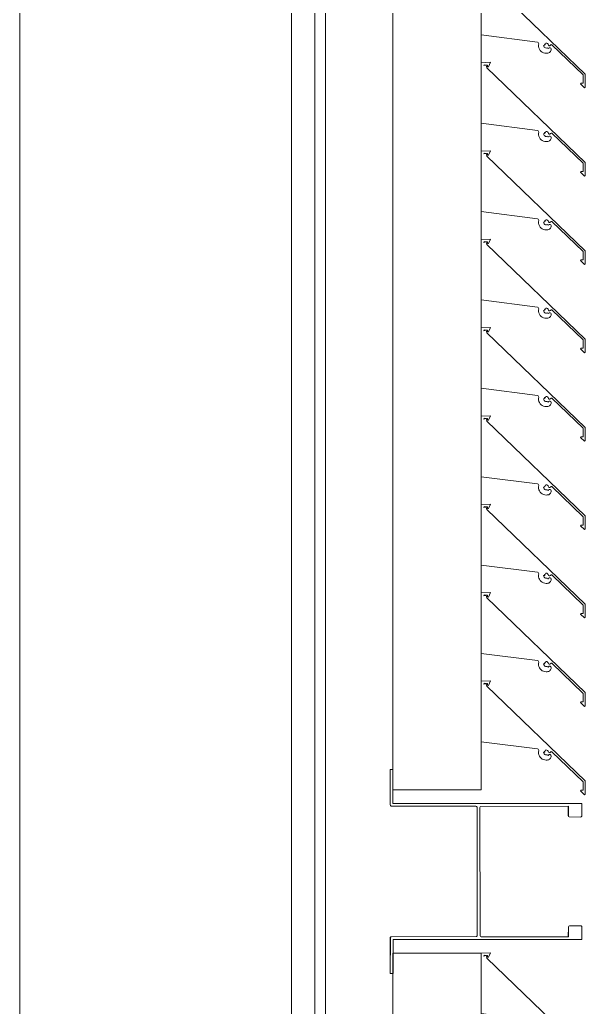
# Model space of a CAD drawing. Header units: millimetres. Extents: x -220592 to 404889, y -217665 to 38245.
# Drawn here: x 7830.18 to 7834.34, y -48073.35 to -48066.08 of the extents above; entities that cross this region are included whole.
import ezdxf

# ---------------------------------------------------------------- set-up
doc = ezdxf.new("R2010")
doc.units = ezdxf.units.MM
doc.linetypes.add('XKITLINE00', pattern=[0])
doc.layers.add('Part', color=7, linetype='Continuous', lineweight=0)

# ---------------------------------------------------------------- blocks, each defined once
blk = doc.blocks.new('*A15046')
at = {"layer": 'Part', "color": 7, "linetype": 'XKITLINE00', "lineweight": 0}
for p, q in [((92.53, 356.643483), (92.53, 93.899527)), ((94.53, 93.899527), (94.53, 244.699959))]:
    blk.add_line(p, q, dxfattribs=at)
blk = doc.blocks.new('*A15120')
at = {"layer": 'Part', "color": 7, "linetype": 'XKITLINE00', "lineweight": 0}
for p, q in [((94.700136, 124.15), (94.700136, 151.4)), ((94.780136, 124.15), (94.780136, 151.4))]:
    blk.add_line(p, q, dxfattribs=at)
blk = doc.blocks.new('*A15121')
at = {"layer": 'Part', "color": 7, "linetype": 'XKITLINE00', "lineweight": 0}
for p, q in [((95.925304, 137.26533), (95.275304, 137.26533)), ((95.275304, 137.26533), (95.275304, 123.465444)), ((95.925304, 137.26533), (95.925304, 123.465444)), ((95.925304, 123.465444), (95.275304, 123.465444))]:
    blk.add_line(p, q, dxfattribs=at)
blk = doc.blocks.new('*A15691')
at = {"layer": 'Part', "color": 7, "linetype": 'XKITLINE00', "lineweight": 0}
for p, q in [((95.275085, 138.61533), (95.255085, 138.615327)), ((95.255085, 138.615327), (95.255131, 138.355327)), ((95.255131, 138.355327), (95.256817, 138.349771)), ((95.256817, 138.349771), (95.261306, 138.346089)), ((95.261306, 138.346089), (95.261681, 138.346088)), ((95.275632, 138.36533), (96.665129, 138.365573)), ((95.890688, 138.343752), (95.894372, 138.339265)), ((95.894372, 138.339265), (95.895134, 138.335438)), ((95.895134, 138.335438), (95.895298, 137.395438)), ((96.565132, 138.34545), (96.565145, 138.275555)), ((96.565145, 138.275555), (96.566831, 138.27)), ((96.566831, 138.27), (96.571319, 138.266318)), ((96.571319, 138.266318), (96.571698, 138.266314)), ((96.566048, 137.459382), (96.5653, 137.385555)), ((96.569731, 137.463871), (96.566048, 137.459382)), ((96.575286, 137.465557), (96.569731, 137.463871)), ((96.659113, 137.46481), (96.575286, 137.465557)), ((95.256062, 137.379154), (95.255347, 137.115327)), ((95.259745, 137.383642), (95.256062, 137.379154)), ((95.2653, 137.385328), (95.259745, 137.383642)), ((95.889127, 137.386198), (95.2653, 137.385328)), ((95.893614, 137.389882), (95.889127, 137.386198)), ((95.895298, 137.395438), (95.893614, 137.389882)), ((96.5653, 137.385555), (95.925456, 137.385444)), ((95.255347, 137.115327), (95.25585, 137.115327))]:
    blk.add_line(p, q, dxfattribs=at)
blk = doc.blocks.new('*A15710')
at = {"layer": 'Part', "color": 7, "linetype": 'XKITLINE00', "lineweight": 0}
for p, q in [((95.275588, 138.615225), (95.255588, 138.615222)), ((95.255588, 138.615222), (95.255633, 138.355222)), ((95.275632, 138.365225), (95.275588, 138.615225)), ((95.255633, 138.355222), (95.25732, 138.349666)), ((95.25732, 138.349666), (95.261808, 138.345984)), ((95.261808, 138.345984), (95.885635, 138.345332)), ((96.665632, 138.365468), (95.275632, 138.365225)), ((95.885635, 138.345332), (95.891191, 138.343647)), ((95.891191, 138.343647), (95.894875, 138.33916)), ((95.894875, 138.33916), (95.895637, 138.335333)), ((95.895637, 138.335333), (95.895801, 137.395333)), ((95.915637, 138.335337), (95.917321, 138.340893)), ((95.916563, 137.39151), (95.915637, 138.335337)), ((95.917321, 138.340893), (95.921808, 138.344577)), ((95.921808, 138.344577), (96.565635, 138.34545)), ((96.565635, 138.34545), (96.565647, 138.27545)), ((96.664887, 138.271641), (96.665632, 138.365468)), ((96.565647, 138.27545), (96.567334, 138.269895)), ((96.567334, 138.269895), (96.571822, 138.266213)), ((96.571822, 138.266213), (96.655649, 138.265466)), ((96.655649, 138.265466), (96.661204, 138.267152)), ((96.661204, 138.267152), (96.664887, 138.271641)), ((96.566551, 137.459277), (96.565803, 137.38545)), ((96.570233, 137.463766), (96.566551, 137.459277)), ((96.575789, 137.465452), (96.570233, 137.463766)), ((96.659616, 137.464706), (96.575789, 137.465452)), ((96.664104, 137.461023), (96.659616, 137.464706)), ((96.66579, 137.455468), (96.664104, 137.461023)), ((96.665806, 137.365468), (96.66579, 137.455468)), ((95.256565, 137.379049), (95.25585, 137.115222)), ((95.260247, 137.383537), (95.256565, 137.379049)), ((95.265803, 137.385223), (95.260247, 137.383537)), ((95.889629, 137.386094), (95.265803, 137.385223)), ((95.894117, 137.389777), (95.889629, 137.386094)), ((95.895801, 137.395333), (95.894117, 137.389777)), ((95.920247, 137.387023), (95.916563, 137.39151)), ((95.925803, 137.385339), (95.920247, 137.387023)), ((96.565803, 137.38545), (95.925803, 137.385339)), ((95.275806, 137.365225), (96.665806, 137.365468)), ((95.27585, 137.115225), (95.275806, 137.365225)), ((95.25585, 137.115222), (95.27585, 137.115225))]:
    blk.add_line(p, q, dxfattribs=at)
blk = doc.blocks.new('*A15712')
at = {"layer": 'Part', "color": 7, "linetype": 'XKITLINE00', "lineweight": 0}
for p, q in [((95.925304, 152.26533), (95.275304, 152.26533)), ((95.275304, 152.26533), (95.275304, 138.465444)), ((95.925304, 152.26533), (95.925304, 138.465444)), ((95.925304, 138.465444), (95.275304, 138.465444))]:
    blk.add_line(p, q, dxfattribs=at)
blk = doc.blocks.new('*A15724')
at = {"layer": 'Part', "color": 7, "linetype": 'XKITLINE00', "lineweight": 0}
for p, q in [((95.925304, 144.465326), (95.992799, 144.46794)), ((95.947029, 144.450196), (95.944993, 144.443623)), ((95.944993, 144.443623), (95.962009, 144.446527)), ((95.972012, 144.447056), (95.947029, 144.450196)), ((95.962009, 144.446527), (95.964906, 144.427984)), ((95.964906, 144.427984), (96.690028, 143.731738)), ((95.972141, 144.434865), (95.972012, 144.447056)), ((95.977264, 144.434453), (95.972141, 144.434865)), ((95.992799, 144.46794), (95.977264, 144.434453)), ((96.339112, 143.966618), (95.925304, 144.019622)), ((96.344187, 143.964428), (96.339112, 143.966618)), ((96.347324, 143.959876), (96.344187, 143.964428)), ((96.346077, 143.94422), (96.347563, 143.954354)), ((96.346452, 143.933984), (96.346077, 143.94422)), ((96.348675, 143.923985), (96.346452, 143.933984)), ((96.347563, 143.954354), (96.347324, 143.959876)), ((96.352673, 143.914555), (96.348675, 143.923985)), ((96.358313, 143.906005), (96.352673, 143.914555)), ((96.391775, 143.943926), (96.38407, 143.94282)), ((96.38407, 143.94282), (96.384639, 143.936336)), ((96.384639, 143.936336), (96.387441, 143.930462)), ((96.387441, 143.930462), (96.392123, 143.92594)), ((96.397771, 143.95193), (96.390606, 143.950986)), ((96.390606, 143.950986), (96.391775, 143.943926)), ((96.392123, 143.92594), (96.398091, 143.923342)), ((96.400093, 143.95932), (96.397771, 143.95193)), ((96.398091, 143.923342), (96.404591, 143.922998)), ((96.406765, 143.958898), (96.400093, 143.95932)), ((96.404591, 143.922998), (96.410509, 143.923903)), ((96.412841, 143.956108), (96.406765, 143.958898)), ((96.410509, 143.923903), (96.41532, 143.921496)), ((96.417508, 143.951322), (96.412841, 143.956108)), ((96.41532, 143.921496), (96.41735, 143.916515)), ((96.41735, 143.916515), (96.420292, 143.921987)), ((96.420622, 143.943748), (96.417508, 143.951322)), ((96.420292, 143.921987), (96.425448, 143.925205)), ((96.424805, 143.939591), (96.420622, 143.943748)), ((96.430699, 143.939385), (96.424805, 143.939591)), ((96.425448, 143.925205), (96.431526, 143.925193)), ((96.435163, 143.943239), (96.430699, 143.939385)), ((96.431526, 143.925193), (96.43667, 143.921956)), ((96.438818, 143.947866), (96.435163, 143.943239)), ((96.43667, 143.921956), (96.43931, 143.916482)), ((96.43931, 143.916482), (96.438814, 143.908712)), ((96.443977, 143.946774), (96.438818, 143.947866)), ((96.674993, 143.725371), (96.443977, 143.946774)), ((96.365409, 143.898618), (96.358313, 143.906005)), ((96.373725, 143.89264), (96.365409, 143.898618)), ((96.382988, 143.888267), (96.373725, 143.89264)), ((96.392889, 143.885644), (96.382988, 143.888267)), ((96.403102, 143.884859), (96.392889, 143.885644)), ((96.409901, 143.884957), (96.403102, 143.884859)), ((96.415629, 143.885593), (96.409901, 143.884957)), ((96.42113, 143.887312), (96.415629, 143.885593)), ((96.4262, 143.890052), (96.42113, 143.887312)), ((96.430653, 143.89371), (96.4262, 143.890052)), ((96.434325, 143.898153), (96.430653, 143.89371)), ((96.437079, 143.903216), (96.434325, 143.898153)), ((96.438814, 143.908712), (96.437079, 143.903216)), ((96.67465, 143.664025), (96.674993, 143.725371)), ((96.690028, 143.731738), (96.689475, 143.632587)), ((96.656145, 143.659007), (96.65723, 143.663928)), ((96.684794, 143.630119), (96.656145, 143.659007)), ((96.65723, 143.663928), (96.67465, 143.664025)), ((96.689475, 143.632587), (96.684794, 143.630119))]:
    blk.add_line(p, q, dxfattribs=at)
blk = doc.blocks.new('*A15725')
at = {"layer": 'Part', "color": 7, "linetype": 'XKITLINE00', "lineweight": 0}
for p, q in [((95.925304, 143.815326), (95.992799, 143.81794)), ((95.947029, 143.800196), (95.944993, 143.793623)), ((95.944993, 143.793623), (95.962009, 143.796527)), ((95.972012, 143.797056), (95.947029, 143.800196)), ((95.962009, 143.796527), (95.964906, 143.777984)), ((95.964906, 143.777984), (96.690028, 143.081738)), ((95.972141, 143.784865), (95.972012, 143.797056)), ((95.977264, 143.784453), (95.972141, 143.784865)), ((95.992799, 143.81794), (95.977264, 143.784453)), ((96.339112, 143.316618), (95.925304, 143.369622)), ((96.344187, 143.314428), (96.339112, 143.316618)), ((96.347324, 143.309876), (96.344187, 143.314428)), ((96.346077, 143.29422), (96.347563, 143.304354)), ((96.346452, 143.283984), (96.346077, 143.29422)), ((96.348675, 143.273985), (96.346452, 143.283984)), ((96.347563, 143.304354), (96.347324, 143.309876)), ((96.352673, 143.264555), (96.348675, 143.273985)), ((96.358313, 143.256005), (96.352673, 143.264555)), ((96.365409, 143.248618), (96.358313, 143.256005)), ((96.391775, 143.293926), (96.38407, 143.29282)), ((96.38407, 143.29282), (96.384639, 143.286336)), ((96.384639, 143.286336), (96.387441, 143.280462)), ((96.387441, 143.280462), (96.392123, 143.27594)), ((96.397771, 143.30193), (96.390606, 143.300986)), ((96.390606, 143.300986), (96.391775, 143.293926)), ((96.392123, 143.27594), (96.398091, 143.273342)), ((96.400093, 143.30932), (96.397771, 143.30193)), ((96.398091, 143.273342), (96.404591, 143.272998)), ((96.406765, 143.308898), (96.400093, 143.30932)), ((96.404591, 143.272998), (96.410509, 143.273903)), ((96.412841, 143.306108), (96.406765, 143.308898)), ((96.410509, 143.273903), (96.41532, 143.271496)), ((96.417508, 143.301322), (96.412841, 143.306108)), ((96.41532, 143.271496), (96.41735, 143.266515)), ((96.41735, 143.266515), (96.420292, 143.271987)), ((96.420622, 143.293748), (96.417508, 143.301322)), ((96.420292, 143.271987), (96.425448, 143.275205)), ((96.424805, 143.289591), (96.420622, 143.293748)), ((96.430699, 143.289385), (96.424805, 143.289591)), ((96.425448, 143.275205), (96.431526, 143.275193)), ((96.435163, 143.293239), (96.430699, 143.289385)), ((96.431526, 143.275193), (96.43667, 143.271956)), ((96.438818, 143.297866), (96.435163, 143.293239)), ((96.43667, 143.271956), (96.43931, 143.266482)), ((96.438814, 143.258712), (96.437079, 143.253216)), ((96.43931, 143.266482), (96.438814, 143.258712)), ((96.443977, 143.296774), (96.438818, 143.297866)), ((96.674993, 143.075371), (96.443977, 143.296774)), ((96.373725, 143.24264), (96.365409, 143.248618)), ((96.382988, 143.238267), (96.373725, 143.24264)), ((96.392889, 143.235644), (96.382988, 143.238267)), ((96.403102, 143.234859), (96.392889, 143.235644)), ((96.409901, 143.234957), (96.403102, 143.234859)), ((96.415629, 143.235593), (96.409901, 143.234957)), ((96.42113, 143.237312), (96.415629, 143.235593)), ((96.4262, 143.240052), (96.42113, 143.237312)), ((96.430653, 143.24371), (96.4262, 143.240052)), ((96.434325, 143.248153), (96.430653, 143.24371)), ((96.437079, 143.253216), (96.434325, 143.248153)), ((96.67465, 143.014025), (96.674993, 143.075371)), ((96.690028, 143.081738), (96.689475, 142.982587)), ((96.656145, 143.009007), (96.65723, 143.013928)), ((96.684794, 142.980119), (96.656145, 143.009007)), ((96.65723, 143.013928), (96.67465, 143.014025)), ((96.689475, 142.982587), (96.684794, 142.980119))]:
    blk.add_line(p, q, dxfattribs=at)
blk = doc.blocks.new('*A15726')
at = {"layer": 'Part', "color": 7, "linetype": 'XKITLINE00', "lineweight": 0}
for p, q in [((95.925304, 143.165326), (95.992799, 143.16794)), ((95.947029, 143.150196), (95.944993, 143.143623)), ((95.944993, 143.143623), (95.962009, 143.146527)), ((95.972012, 143.147056), (95.947029, 143.150196)), ((95.962009, 143.146527), (95.964906, 143.127984)), ((95.964906, 143.127984), (96.690028, 142.431738)), ((95.972141, 143.134865), (95.972012, 143.147056)), ((95.977264, 143.134453), (95.972141, 143.134865)), ((95.992799, 143.16794), (95.977264, 143.134453)), ((96.339112, 142.666618), (95.925304, 142.719622)), ((96.344187, 142.664428), (96.339112, 142.666618)), ((96.347324, 142.659876), (96.344187, 142.664428)), ((96.346077, 142.64422), (96.347563, 142.654354)), ((96.346452, 142.633984), (96.346077, 142.64422)), ((96.348675, 142.623985), (96.346452, 142.633984)), ((96.347563, 142.654354), (96.347324, 142.659876)), ((96.352673, 142.614555), (96.348675, 142.623985)), ((96.358313, 142.606005), (96.352673, 142.614555)), ((96.365409, 142.598618), (96.358313, 142.606005)), ((96.391775, 142.643926), (96.38407, 142.64282)), ((96.38407, 142.64282), (96.384639, 142.636336)), ((96.384639, 142.636336), (96.387441, 142.630462)), ((96.387441, 142.630462), (96.392123, 142.62594)), ((96.397771, 142.65193), (96.390606, 142.650986)), ((96.390606, 142.650986), (96.391775, 142.643926)), ((96.392123, 142.62594), (96.398091, 142.623342)), ((96.400093, 142.65932), (96.397771, 142.65193)), ((96.398091, 142.623342), (96.404591, 142.622998)), ((96.406765, 142.658898), (96.400093, 142.65932)), ((96.404591, 142.622998), (96.410509, 142.623903)), ((96.412841, 142.656108), (96.406765, 142.658898)), ((96.410509, 142.623903), (96.41532, 142.621496)), ((96.417508, 142.651322), (96.412841, 142.656108)), ((96.41532, 142.621496), (96.41735, 142.616515)), ((96.41735, 142.616515), (96.420292, 142.621987)), ((96.420622, 142.643748), (96.417508, 142.651322)), ((96.420292, 142.621987), (96.425448, 142.625205)), ((96.424805, 142.639591), (96.420622, 142.643748)), ((96.430699, 142.639385), (96.424805, 142.639591)), ((96.425448, 142.625205), (96.431526, 142.625193)), ((96.435163, 142.643239), (96.430699, 142.639385)), ((96.431526, 142.625193), (96.43667, 142.621956)), ((96.437079, 142.603216), (96.434325, 142.598153)), ((96.438818, 142.647866), (96.435163, 142.643239)), ((96.43667, 142.621956), (96.43931, 142.616482)), ((96.438814, 142.608712), (96.437079, 142.603216)), ((96.43931, 142.616482), (96.438814, 142.608712)), ((96.443977, 142.646774), (96.438818, 142.647866)), ((96.674993, 142.425371), (96.443977, 142.646774)), ((96.373725, 142.59264), (96.365409, 142.598618)), ((96.382988, 142.588267), (96.373725, 142.59264)), ((96.392889, 142.585644), (96.382988, 142.588267)), ((96.403102, 142.584859), (96.392889, 142.585644)), ((96.409901, 142.584957), (96.403102, 142.584859)), ((96.415629, 142.585593), (96.409901, 142.584957)), ((96.42113, 142.587312), (96.415629, 142.585593)), ((96.4262, 142.590052), (96.42113, 142.587312)), ((96.430653, 142.59371), (96.4262, 142.590052)), ((96.434325, 142.598153), (96.430653, 142.59371)), ((96.67465, 142.364025), (96.674993, 142.425371)), ((96.690028, 142.431738), (96.689475, 142.332587)), ((96.656145, 142.359007), (96.65723, 142.363928)), ((96.684794, 142.330119), (96.656145, 142.359007)), ((96.65723, 142.363928), (96.67465, 142.364025)), ((96.689475, 142.332587), (96.684794, 142.330119))]:
    blk.add_line(p, q, dxfattribs=at)
blk = doc.blocks.new('*A15727')
at = {"layer": 'Part', "color": 7, "linetype": 'XKITLINE00', "lineweight": 0}
for p, q in [((95.925304, 142.515326), (95.992799, 142.51794)), ((95.947029, 142.500196), (95.944993, 142.493623)), ((95.944993, 142.493623), (95.962009, 142.496527)), ((95.972012, 142.497056), (95.947029, 142.500196)), ((95.962009, 142.496527), (95.964906, 142.477984)), ((95.964906, 142.477984), (96.690028, 141.781738)), ((95.972141, 142.484865), (95.972012, 142.497056)), ((95.977264, 142.484453), (95.972141, 142.484865)), ((95.992799, 142.51794), (95.977264, 142.484453)), ((96.339112, 142.016618), (95.925304, 142.069622)), ((96.344187, 142.014428), (96.339112, 142.016618)), ((96.347324, 142.009876), (96.344187, 142.014428)), ((96.346077, 141.99422), (96.347563, 142.004354)), ((96.346452, 141.983984), (96.346077, 141.99422)), ((96.348675, 141.973985), (96.346452, 141.983984)), ((96.347563, 142.004354), (96.347324, 142.009876)), ((96.352673, 141.964555), (96.348675, 141.973985)), ((96.358313, 141.956005), (96.352673, 141.964555)), ((96.365409, 141.948618), (96.358313, 141.956005)), ((96.373725, 141.94264), (96.365409, 141.948618)), ((96.391775, 141.993926), (96.38407, 141.99282)), ((96.38407, 141.99282), (96.384639, 141.986336)), ((96.384639, 141.986336), (96.387441, 141.980462)), ((96.387441, 141.980462), (96.392123, 141.97594)), ((96.397771, 142.00193), (96.390606, 142.000986)), ((96.390606, 142.000986), (96.391775, 141.993926)), ((96.392123, 141.97594), (96.398091, 141.973342)), ((96.400093, 142.00932), (96.397771, 142.00193)), ((96.398091, 141.973342), (96.404591, 141.972998)), ((96.406765, 142.008898), (96.400093, 142.00932)), ((96.404591, 141.972998), (96.410509, 141.973903)), ((96.412841, 142.006108), (96.406765, 142.008898)), ((96.410509, 141.973903), (96.41532, 141.971496)), ((96.417508, 142.001322), (96.412841, 142.006108)), ((96.41532, 141.971496), (96.41735, 141.966515)), ((96.41735, 141.966515), (96.420292, 141.971987)), ((96.420622, 141.993748), (96.417508, 142.001322)), ((96.420292, 141.971987), (96.425448, 141.975205)), ((96.424805, 141.989591), (96.420622, 141.993748)), ((96.430699, 141.989385), (96.424805, 141.989591)), ((96.425448, 141.975205), (96.431526, 141.975193)), ((96.434325, 141.948153), (96.430653, 141.94371)), ((96.435163, 141.993239), (96.430699, 141.989385)), ((96.431526, 141.975193), (96.43667, 141.971956)), ((96.437079, 141.953216), (96.434325, 141.948153)), ((96.438818, 141.997866), (96.435163, 141.993239)), ((96.43667, 141.971956), (96.43931, 141.966482)), ((96.438814, 141.958712), (96.437079, 141.953216)), ((96.43931, 141.966482), (96.438814, 141.958712)), ((96.443977, 141.996774), (96.438818, 141.997866)), ((96.674993, 141.775371), (96.443977, 141.996774)), ((96.382988, 141.938267), (96.373725, 141.94264)), ((96.392889, 141.935644), (96.382988, 141.938267)), ((96.403102, 141.934859), (96.392889, 141.935644)), ((96.409901, 141.934957), (96.403102, 141.934859)), ((96.415629, 141.935593), (96.409901, 141.934957)), ((96.42113, 141.937312), (96.415629, 141.935593)), ((96.4262, 141.940052), (96.42113, 141.937312)), ((96.430653, 141.94371), (96.4262, 141.940052)), ((96.67465, 141.714025), (96.674993, 141.775371)), ((96.690028, 141.781738), (96.689475, 141.682587)), ((96.656145, 141.709007), (96.65723, 141.713928)), ((96.684794, 141.680119), (96.656145, 141.709007)), ((96.65723, 141.713928), (96.67465, 141.714025)), ((96.689475, 141.682587), (96.684794, 141.680119))]:
    blk.add_line(p, q, dxfattribs=at)
blk = doc.blocks.new('*A15728')
at = {"layer": 'Part', "color": 7, "linetype": 'XKITLINE00', "lineweight": 0}
for p, q in [((95.925304, 141.865326), (95.992799, 141.86794)), ((95.947029, 141.850196), (95.944993, 141.843623)), ((95.944993, 141.843623), (95.962009, 141.846527)), ((95.972012, 141.847056), (95.947029, 141.850196)), ((95.962009, 141.846527), (95.964906, 141.827984)), ((95.964906, 141.827984), (96.690028, 141.131738)), ((95.972141, 141.834865), (95.972012, 141.847056)), ((95.977264, 141.834453), (95.972141, 141.834865)), ((95.992799, 141.86794), (95.977264, 141.834453)), ((96.339112, 141.366618), (95.925304, 141.419622)), ((96.344187, 141.364428), (96.339112, 141.366618)), ((96.347324, 141.359876), (96.344187, 141.364428)), ((96.346077, 141.34422), (96.347563, 141.354354)), ((96.346452, 141.333984), (96.346077, 141.34422)), ((96.348675, 141.323985), (96.346452, 141.333984)), ((96.347563, 141.354354), (96.347324, 141.359876)), ((96.352673, 141.314555), (96.348675, 141.323985)), ((96.358313, 141.306005), (96.352673, 141.314555)), ((96.365409, 141.298618), (96.358313, 141.306005)), ((96.373725, 141.29264), (96.365409, 141.298618)), ((96.391775, 141.343926), (96.38407, 141.34282)), ((96.38407, 141.34282), (96.384639, 141.336336)), ((96.384639, 141.336336), (96.387441, 141.330462)), ((96.387441, 141.330462), (96.392123, 141.32594)), ((96.397771, 141.35193), (96.390606, 141.350986)), ((96.390606, 141.350986), (96.391775, 141.343926)), ((96.392123, 141.32594), (96.398091, 141.323342)), ((96.400093, 141.35932), (96.397771, 141.35193)), ((96.398091, 141.323342), (96.404591, 141.322998)), ((96.406765, 141.358898), (96.400093, 141.35932)), ((96.404591, 141.322998), (96.410509, 141.323903)), ((96.412841, 141.356108), (96.406765, 141.358898)), ((96.410509, 141.323903), (96.41532, 141.321496)), ((96.417508, 141.351322), (96.412841, 141.356108)), ((96.41532, 141.321496), (96.41735, 141.316515)), ((96.41735, 141.316515), (96.420292, 141.321987)), ((96.420622, 141.343748), (96.417508, 141.351322)), ((96.420292, 141.321987), (96.425448, 141.325205)), ((96.424805, 141.339591), (96.420622, 141.343748)), ((96.430699, 141.339385), (96.424805, 141.339591)), ((96.425448, 141.325205), (96.431526, 141.325193)), ((96.430653, 141.29371), (96.4262, 141.290052)), ((96.434325, 141.298153), (96.430653, 141.29371)), ((96.435163, 141.343239), (96.430699, 141.339385)), ((96.431526, 141.325193), (96.43667, 141.321956)), ((96.437079, 141.303216), (96.434325, 141.298153)), ((96.438818, 141.347866), (96.435163, 141.343239)), ((96.43667, 141.321956), (96.43931, 141.316482)), ((96.438814, 141.308712), (96.437079, 141.303216)), ((96.43931, 141.316482), (96.438814, 141.308712)), ((96.443977, 141.346774), (96.438818, 141.347866)), ((96.674993, 141.125371), (96.443977, 141.346774)), ((96.382988, 141.288267), (96.373725, 141.29264)), ((96.392889, 141.285644), (96.382988, 141.288267)), ((96.403102, 141.284859), (96.392889, 141.285644)), ((96.409901, 141.284957), (96.403102, 141.284859)), ((96.415629, 141.285593), (96.409901, 141.284957)), ((96.42113, 141.287312), (96.415629, 141.285593)), ((96.4262, 141.290052), (96.42113, 141.287312)), ((96.67465, 141.064025), (96.674993, 141.125371)), ((96.690028, 141.131738), (96.689475, 141.032587)), ((96.656145, 141.059007), (96.65723, 141.063928)), ((96.684794, 141.030119), (96.656145, 141.059007)), ((96.65723, 141.063928), (96.67465, 141.064025)), ((96.689475, 141.032587), (96.684794, 141.030119))]:
    blk.add_line(p, q, dxfattribs=at)
blk = doc.blocks.new('*A15729')
at = {"layer": 'Part', "color": 7, "linetype": 'XKITLINE00', "lineweight": 0}
for p, q in [((95.925304, 141.215326), (95.992799, 141.21794)), ((95.947029, 141.200196), (95.944993, 141.193623)), ((95.944993, 141.193623), (95.962009, 141.196527)), ((95.972012, 141.197056), (95.947029, 141.200196)), ((95.962009, 141.196527), (95.964906, 141.177984)), ((95.964906, 141.177984), (96.690028, 140.481738)), ((95.972141, 141.184865), (95.972012, 141.197056)), ((95.977264, 141.184453), (95.972141, 141.184865)), ((95.992799, 141.21794), (95.977264, 141.184453)), ((96.339112, 140.716618), (95.925304, 140.769622)), ((96.344187, 140.714428), (96.339112, 140.716618)), ((96.347324, 140.709876), (96.344187, 140.714428)), ((96.346077, 140.69422), (96.347563, 140.704354)), ((96.346452, 140.683984), (96.346077, 140.69422)), ((96.348675, 140.673985), (96.346452, 140.683984)), ((96.347563, 140.704354), (96.347324, 140.709876)), ((96.352673, 140.664555), (96.348675, 140.673985)), ((96.358313, 140.656005), (96.352673, 140.664555)), ((96.365409, 140.648618), (96.358313, 140.656005)), ((96.373725, 140.64264), (96.365409, 140.648618)), ((96.382988, 140.638267), (96.373725, 140.64264)), ((96.391775, 140.693926), (96.38407, 140.69282)), ((96.38407, 140.69282), (96.384639, 140.686336)), ((96.384639, 140.686336), (96.387441, 140.680462)), ((96.387441, 140.680462), (96.392123, 140.67594)), ((96.397771, 140.70193), (96.390606, 140.700986)), ((96.390606, 140.700986), (96.391775, 140.693926)), ((96.392123, 140.67594), (96.398091, 140.673342)), ((96.400093, 140.70932), (96.397771, 140.70193)), ((96.398091, 140.673342), (96.404591, 140.672998)), ((96.406765, 140.708898), (96.400093, 140.70932)), ((96.404591, 140.672998), (96.410509, 140.673903)), ((96.412841, 140.706108), (96.406765, 140.708898)), ((96.410509, 140.673903), (96.41532, 140.671496)), ((96.417508, 140.701322), (96.412841, 140.706108)), ((96.41532, 140.671496), (96.41735, 140.666515)), ((96.41735, 140.666515), (96.420292, 140.671987)), ((96.420622, 140.693748), (96.417508, 140.701322)), ((96.420292, 140.671987), (96.425448, 140.675205)), ((96.424805, 140.689591), (96.420622, 140.693748)), ((96.4262, 140.640052), (96.42113, 140.637312)), ((96.430699, 140.689385), (96.424805, 140.689591)), ((96.425448, 140.675205), (96.431526, 140.675193)), ((96.430653, 140.64371), (96.4262, 140.640052)), ((96.434325, 140.648153), (96.430653, 140.64371)), ((96.435163, 140.693239), (96.430699, 140.689385)), ((96.431526, 140.675193), (96.43667, 140.671956)), ((96.437079, 140.653216), (96.434325, 140.648153)), ((96.438818, 140.697866), (96.435163, 140.693239)), ((96.43667, 140.671956), (96.43931, 140.666482)), ((96.438814, 140.658712), (96.437079, 140.653216)), ((96.43931, 140.666482), (96.438814, 140.658712)), ((96.443977, 140.696774), (96.438818, 140.697866)), ((96.674993, 140.475371), (96.443977, 140.696774)), ((96.392889, 140.635644), (96.382988, 140.638267)), ((96.403102, 140.634859), (96.392889, 140.635644)), ((96.409901, 140.634957), (96.403102, 140.634859)), ((96.415629, 140.635593), (96.409901, 140.634957)), ((96.42113, 140.637312), (96.415629, 140.635593)), ((96.67465, 140.414025), (96.674993, 140.475371)), ((96.690028, 140.481738), (96.689475, 140.382587)), ((96.656145, 140.409007), (96.65723, 140.413928)), ((96.684794, 140.380119), (96.656145, 140.409007)), ((96.65723, 140.413928), (96.67465, 140.414025)), ((96.689475, 140.382587), (96.684794, 140.380119))]:
    blk.add_line(p, q, dxfattribs=at)
blk = doc.blocks.new('*A15730')
at = {"layer": 'Part', "color": 7, "linetype": 'XKITLINE00', "lineweight": 0}
for p, q in [((95.925304, 140.565326), (95.992799, 140.56794)), ((95.992799, 140.56794), (95.977264, 140.534453)), ((95.947029, 140.550196), (95.944993, 140.543623)), ((95.944993, 140.543623), (95.962009, 140.546527)), ((95.972012, 140.547056), (95.947029, 140.550196)), ((95.962009, 140.546527), (95.964906, 140.527984)), ((95.964906, 140.527984), (96.690028, 139.831738)), ((95.972141, 140.534865), (95.972012, 140.547056)), ((95.977264, 140.534453), (95.972141, 140.534865)), ((96.339112, 140.066618), (95.925304, 140.119622)), ((96.344187, 140.064428), (96.339112, 140.066618)), ((96.347324, 140.059876), (96.344187, 140.064428)), ((96.347563, 140.054354), (96.347324, 140.059876)), ((96.400093, 140.05932), (96.397771, 140.05193)), ((96.406765, 140.058898), (96.400093, 140.05932)), ((96.412841, 140.056108), (96.406765, 140.058898)), ((96.346077, 140.04422), (96.347563, 140.054354)), ((96.346452, 140.033984), (96.346077, 140.04422)), ((96.348675, 140.023985), (96.346452, 140.033984)), ((96.352673, 140.014555), (96.348675, 140.023985)), ((96.358313, 140.006005), (96.352673, 140.014555)), ((96.365409, 139.998618), (96.358313, 140.006005)), ((96.373725, 139.99264), (96.365409, 139.998618)), ((96.382988, 139.988267), (96.373725, 139.99264)), ((96.392889, 139.985644), (96.382988, 139.988267)), ((96.391775, 140.043926), (96.38407, 140.04282)), ((96.38407, 140.04282), (96.384639, 140.036336)), ((96.384639, 140.036336), (96.387441, 140.030462)), ((96.387441, 140.030462), (96.392123, 140.02594)), ((96.397771, 140.05193), (96.390606, 140.050986)), ((96.390606, 140.050986), (96.391775, 140.043926)), ((96.392123, 140.02594), (96.398091, 140.023342)), ((96.398091, 140.023342), (96.404591, 140.022998)), ((96.404591, 140.022998), (96.410509, 140.023903)), ((96.410509, 140.023903), (96.41532, 140.021496)), ((96.417508, 140.051322), (96.412841, 140.056108)), ((96.41532, 140.021496), (96.41735, 140.016515)), ((96.42113, 139.987312), (96.415629, 139.985593)), ((96.41735, 140.016515), (96.420292, 140.021987)), ((96.420622, 140.043748), (96.417508, 140.051322)), ((96.420292, 140.021987), (96.425448, 140.025205)), ((96.424805, 140.039591), (96.420622, 140.043748)), ((96.4262, 139.990052), (96.42113, 139.987312)), ((96.430699, 140.039385), (96.424805, 140.039591)), ((96.425448, 140.025205), (96.431526, 140.025193)), ((96.430653, 139.99371), (96.4262, 139.990052)), ((96.434325, 139.998153), (96.430653, 139.99371)), ((96.435163, 140.043239), (96.430699, 140.039385)), ((96.431526, 140.025193), (96.43667, 140.021956)), ((96.437079, 140.003216), (96.434325, 139.998153)), ((96.438818, 140.047866), (96.435163, 140.043239)), ((96.43667, 140.021956), (96.43931, 140.016482)), ((96.438814, 140.008712), (96.437079, 140.003216)), ((96.43931, 140.016482), (96.438814, 140.008712)), ((96.443977, 140.046774), (96.438818, 140.047866)), ((96.674993, 139.825371), (96.443977, 140.046774)), ((96.403102, 139.984859), (96.392889, 139.985644)), ((96.409901, 139.984957), (96.403102, 139.984859)), ((96.415629, 139.985593), (96.409901, 139.984957)), ((96.67465, 139.764025), (96.674993, 139.825371)), ((96.690028, 139.831738), (96.689475, 139.732587)), ((96.656145, 139.759007), (96.65723, 139.763928)), ((96.684794, 139.730119), (96.656145, 139.759007)), ((96.65723, 139.763928), (96.67465, 139.764025)), ((96.689475, 139.732587), (96.684794, 139.730119))]:
    blk.add_line(p, q, dxfattribs=at)
blk = doc.blocks.new('*A15731')
at = {"layer": 'Part', "color": 7, "linetype": 'XKITLINE00', "lineweight": 0}
for p, q in [((95.925304, 139.915326), (95.992799, 139.91794)), ((95.992799, 139.91794), (95.977264, 139.884453)), ((95.947029, 139.900196), (95.944993, 139.893623)), ((95.944993, 139.893623), (95.962009, 139.896527)), ((95.972012, 139.897056), (95.947029, 139.900196)), ((95.962009, 139.896527), (95.964906, 139.877984)), ((95.964906, 139.877984), (96.690028, 139.181738)), ((95.972141, 139.884865), (95.972012, 139.897056)), ((95.977264, 139.884453), (95.972141, 139.884865)), ((96.339112, 139.416618), (95.925304, 139.469622)), ((96.344187, 139.414428), (96.339112, 139.416618)), ((96.347324, 139.409876), (96.344187, 139.414428)), ((96.347563, 139.404354), (96.347324, 139.409876)), ((96.400093, 139.40932), (96.397771, 139.40193)), ((96.406765, 139.408898), (96.400093, 139.40932)), ((96.412841, 139.406108), (96.406765, 139.408898)), ((96.417508, 139.401322), (96.412841, 139.406108)), ((96.346077, 139.39422), (96.347563, 139.404354)), ((96.346452, 139.383984), (96.346077, 139.39422)), ((96.348675, 139.373985), (96.346452, 139.383984)), ((96.352673, 139.364555), (96.348675, 139.373985)), ((96.358313, 139.356005), (96.352673, 139.364555)), ((96.365409, 139.348618), (96.358313, 139.356005)), ((96.373725, 139.34264), (96.365409, 139.348618)), ((96.382988, 139.338267), (96.373725, 139.34264)), ((96.392889, 139.335644), (96.382988, 139.338267)), ((96.391775, 139.393926), (96.38407, 139.39282)), ((96.38407, 139.39282), (96.384639, 139.386336)), ((96.384639, 139.386336), (96.387441, 139.380462)), ((96.387441, 139.380462), (96.392123, 139.37594)), ((96.397771, 139.40193), (96.390606, 139.400986)), ((96.390606, 139.400986), (96.391775, 139.393926)), ((96.392123, 139.37594), (96.398091, 139.373342)), ((96.403102, 139.334859), (96.392889, 139.335644)), ((96.398091, 139.373342), (96.404591, 139.372998)), ((96.409901, 139.334957), (96.403102, 139.334859)), ((96.404591, 139.372998), (96.410509, 139.373903)), ((96.415629, 139.335593), (96.409901, 139.334957)), ((96.410509, 139.373903), (96.41532, 139.371496)), ((96.41532, 139.371496), (96.41735, 139.366515)), ((96.42113, 139.337312), (96.415629, 139.335593)), ((96.41735, 139.366515), (96.420292, 139.371987)), ((96.420622, 139.393748), (96.417508, 139.401322)), ((96.420292, 139.371987), (96.425448, 139.375205)), ((96.424805, 139.389591), (96.420622, 139.393748)), ((96.4262, 139.340052), (96.42113, 139.337312)), ((96.430699, 139.389385), (96.424805, 139.389591)), ((96.425448, 139.375205), (96.431526, 139.375193)), ((96.430653, 139.34371), (96.4262, 139.340052)), ((96.434325, 139.348153), (96.430653, 139.34371)), ((96.435163, 139.393239), (96.430699, 139.389385)), ((96.431526, 139.375193), (96.43667, 139.371956)), ((96.437079, 139.353216), (96.434325, 139.348153)), ((96.438818, 139.397866), (96.435163, 139.393239)), ((96.43667, 139.371956), (96.43931, 139.366482)), ((96.438814, 139.358712), (96.437079, 139.353216)), ((96.43931, 139.366482), (96.438814, 139.358712)), ((96.443977, 139.396774), (96.438818, 139.397866)), ((96.674993, 139.175371), (96.443977, 139.396774)), ((96.67465, 139.114025), (96.674993, 139.175371)), ((96.690028, 139.181738), (96.689475, 139.082587)), ((96.656145, 139.109007), (96.65723, 139.113928)), ((96.684794, 139.080119), (96.656145, 139.109007)), ((96.65723, 139.113928), (96.67465, 139.114025)), ((96.689475, 139.082587), (96.684794, 139.080119))]:
    blk.add_line(p, q, dxfattribs=at)
blk = doc.blocks.new('*A15732')
at = {"layer": 'Part', "color": 7, "linetype": 'XKITLINE00', "lineweight": 0}
for p, q in [((95.925304, 139.265326), (95.992799, 139.26794)), ((95.992799, 139.26794), (95.977264, 139.234453)), ((95.947029, 139.250196), (95.944993, 139.243623)), ((95.944993, 139.243623), (95.962009, 139.246527)), ((95.972012, 139.247056), (95.947029, 139.250196)), ((95.962009, 139.246527), (95.964906, 139.227984)), ((95.964906, 139.227984), (96.690028, 138.531738)), ((95.972141, 139.234865), (95.972012, 139.247056)), ((95.977264, 139.234453), (95.972141, 139.234865)), ((96.339112, 138.766618), (95.925304, 138.819622)), ((96.344187, 138.764428), (96.339112, 138.766618)), ((96.347324, 138.759876), (96.344187, 138.764428)), ((96.346077, 138.74422), (96.347563, 138.754354)), ((96.347563, 138.754354), (96.347324, 138.759876)), ((96.397771, 138.75193), (96.390606, 138.750986)), ((96.400093, 138.75932), (96.397771, 138.75193)), ((96.406765, 138.758898), (96.400093, 138.75932)), ((96.412841, 138.756108), (96.406765, 138.758898)), ((96.417508, 138.751322), (96.412841, 138.756108)), ((96.420622, 138.743748), (96.417508, 138.751322)), ((96.346452, 138.733984), (96.346077, 138.74422)), ((96.348675, 138.723985), (96.346452, 138.733984)), ((96.352673, 138.714555), (96.348675, 138.723985)), ((96.358313, 138.706005), (96.352673, 138.714555)), ((96.365409, 138.698618), (96.358313, 138.706005)), ((96.373725, 138.69264), (96.365409, 138.698618)), ((96.382988, 138.688267), (96.373725, 138.69264)), ((96.392889, 138.685644), (96.382988, 138.688267)), ((96.391775, 138.743926), (96.38407, 138.74282)), ((96.38407, 138.74282), (96.384639, 138.736336)), ((96.384639, 138.736336), (96.387441, 138.730462)), ((96.387441, 138.730462), (96.392123, 138.72594)), ((96.390606, 138.750986), (96.391775, 138.743926)), ((96.392123, 138.72594), (96.398091, 138.723342)), ((96.403102, 138.684859), (96.392889, 138.685644)), ((96.398091, 138.723342), (96.404591, 138.722998)), ((96.409901, 138.684957), (96.403102, 138.684859)), ((96.404591, 138.722998), (96.410509, 138.723903)), ((96.415629, 138.685593), (96.409901, 138.684957)), ((96.410509, 138.723903), (96.41532, 138.721496)), ((96.41532, 138.721496), (96.41735, 138.716515)), ((96.42113, 138.687312), (96.415629, 138.685593)), ((96.41735, 138.716515), (96.420292, 138.721987)), ((96.420292, 138.721987), (96.425448, 138.725205)), ((96.424805, 138.739591), (96.420622, 138.743748)), ((96.4262, 138.690052), (96.42113, 138.687312)), ((96.430699, 138.739385), (96.424805, 138.739591)), ((96.425448, 138.725205), (96.431526, 138.725193)), ((96.430653, 138.69371), (96.4262, 138.690052)), ((96.434325, 138.698153), (96.430653, 138.69371)), ((96.435163, 138.743239), (96.430699, 138.739385)), ((96.431526, 138.725193), (96.43667, 138.721956)), ((96.437079, 138.703216), (96.434325, 138.698153)), ((96.438818, 138.747866), (96.435163, 138.743239)), ((96.43667, 138.721956), (96.43931, 138.716482)), ((96.438814, 138.708712), (96.437079, 138.703216)), ((96.43931, 138.716482), (96.438814, 138.708712)), ((96.443977, 138.746774), (96.438818, 138.747866)), ((96.674993, 138.525371), (96.443977, 138.746774)), ((96.656145, 138.459007), (96.65723, 138.463928)), ((96.65723, 138.463928), (96.67465, 138.464025)), ((96.67465, 138.464025), (96.674993, 138.525371)), ((96.690028, 138.531738), (96.689475, 138.432587)), ((96.684794, 138.430119), (96.656145, 138.459007)), ((96.689475, 138.432587), (96.684794, 138.430119))]:
    blk.add_line(p, q, dxfattribs=at)
blk = doc.blocks.new('*A15733')
at = {"layer": 'Part', "color": 7, "linetype": 'XKITLINE00', "lineweight": 0}
for p, q in [((95.925418, 137.26533), (95.992799, 137.26794)), ((95.947029, 137.250196), (95.944993, 137.243623)), ((95.944993, 137.243623), (95.962009, 137.246527)), ((95.972012, 137.247056), (95.947029, 137.250196)), ((95.962009, 137.246527), (95.964906, 137.227984)), ((95.964906, 137.227984), (96.690028, 136.531738)), ((95.972141, 137.234865), (95.972012, 137.247056)), ((95.977264, 137.234453), (95.972141, 137.234865)), ((95.992799, 137.26794), (95.977264, 137.234453)), ((96.339112, 136.766618), (95.925304, 136.819622)), ((96.344187, 136.764428), (96.339112, 136.766618)), ((96.347324, 136.759876), (96.344187, 136.764428)), ((96.346077, 136.74422), (96.347563, 136.754354)), ((96.346452, 136.733984), (96.346077, 136.74422)), ((96.348675, 136.723985), (96.346452, 136.733984)), ((96.347563, 136.754354), (96.347324, 136.759876)), ((96.352673, 136.714555), (96.348675, 136.723985)), ((96.391775, 136.743926), (96.38407, 136.74282)), ((96.38407, 136.74282), (96.384639, 136.736336)), ((96.384639, 136.736336), (96.387441, 136.730462)), ((96.387441, 136.730462), (96.392123, 136.72594)), ((96.397771, 136.75193), (96.390606, 136.750986)), ((96.390606, 136.750986), (96.391775, 136.743926)), ((96.392123, 136.72594), (96.398091, 136.723342)), ((96.400093, 136.75932), (96.397771, 136.75193)), ((96.398091, 136.723342), (96.404591, 136.722998)), ((96.406765, 136.758898), (96.400093, 136.75932)), ((96.404591, 136.722998), (96.410509, 136.723903)), ((96.412841, 136.756108), (96.406765, 136.758898)), ((96.410509, 136.723903), (96.41532, 136.721496)), ((96.417508, 136.751322), (96.412841, 136.756108)), ((96.41532, 136.721496), (96.41735, 136.716515)), ((96.41735, 136.716515), (96.420292, 136.721987)), ((96.420622, 136.743748), (96.417508, 136.751322)), ((96.420292, 136.721987), (96.425448, 136.725205)), ((96.424805, 136.739591), (96.420622, 136.743748)), ((96.430699, 136.739385), (96.424805, 136.739591)), ((96.425448, 136.725205), (96.431526, 136.725193)), ((96.435163, 136.743239), (96.430699, 136.739385)), ((96.431526, 136.725193), (96.43667, 136.721956)), ((96.438818, 136.747866), (96.435163, 136.743239)), ((96.43667, 136.721956), (96.43931, 136.716482)), ((96.443977, 136.746774), (96.438818, 136.747866)), ((96.674993, 136.525371), (96.443977, 136.746774)), ((96.358313, 136.706005), (96.352673, 136.714555)), ((96.365409, 136.698618), (96.358313, 136.706005)), ((96.373725, 136.69264), (96.365409, 136.698618)), ((96.382988, 136.688267), (96.373725, 136.69264)), ((96.392889, 136.685644), (96.382988, 136.688267)), ((96.403102, 136.684859), (96.392889, 136.685644)), ((96.409901, 136.684957), (96.403102, 136.684859)), ((96.415629, 136.685593), (96.409901, 136.684957)), ((96.42113, 136.687312), (96.415629, 136.685593)), ((96.4262, 136.690052), (96.42113, 136.687312)), ((96.430653, 136.69371), (96.4262, 136.690052)), ((96.434325, 136.698153), (96.430653, 136.69371)), ((96.437079, 136.703216), (96.434325, 136.698153)), ((96.438814, 136.708712), (96.437079, 136.703216)), ((96.43931, 136.716482), (96.438814, 136.708712)), ((96.67465, 136.464025), (96.674993, 136.525371)), ((96.690028, 136.531738), (96.689475, 136.432587)), ((96.656145, 136.459007), (96.65723, 136.463928)), ((96.684794, 136.430119), (96.656145, 136.459007)), ((96.65723, 136.463928), (96.67465, 136.464025)), ((96.689475, 136.432587), (96.684794, 136.430119))]:
    blk.add_line(p, q, dxfattribs=at)

msp = doc.modelspace()

# ---------------------------------------------------------------- block references
at = {"color": 7, "lineweight": 0}
for name in ['*A15046', '*A15712', '*A15120', '*A15724', '*A15725', '*A15726', '*A15727', '*A15728', '*A15729', '*A15730', '*A15731', '*A15732', '*A15691', '*A15710', '*A15121', '*A15733']:
    msp.add_blockref(name, (7737.6457, -48210.2152), dxfattribs=at)

doc.saveas('drawing.dxf')
